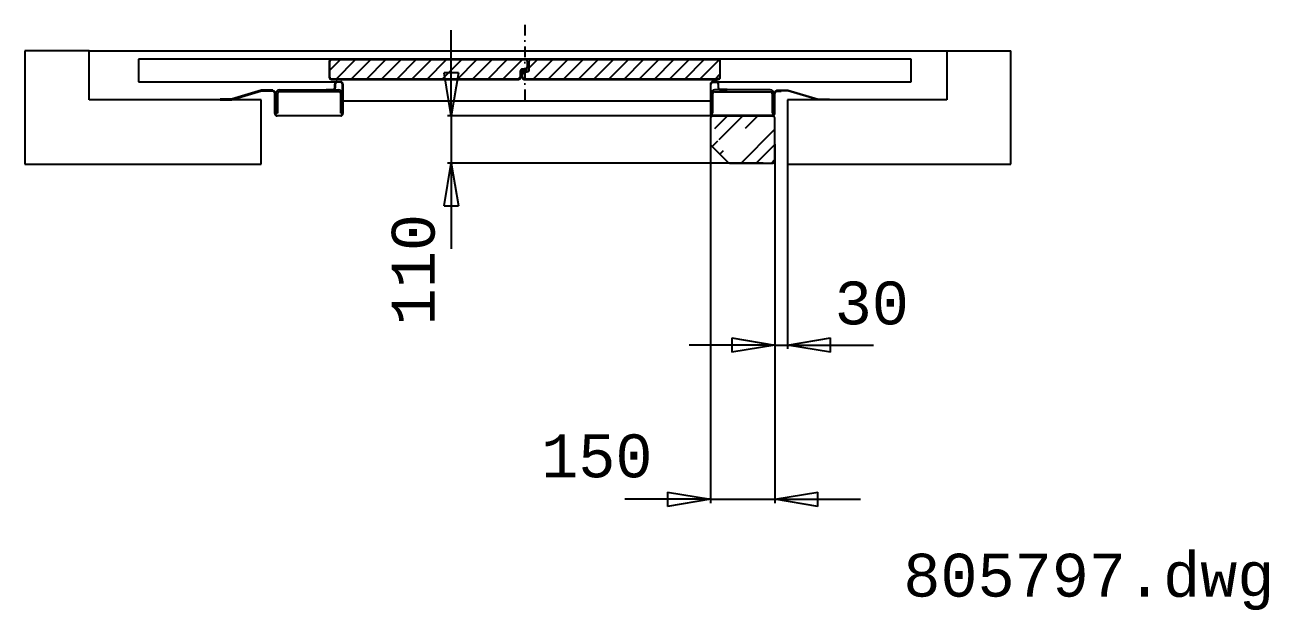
# Model space of a CAD drawing. Extents: x 29716 to 54257, y -8238 to 9896.
# Drawn here: x 38083 to 40985, y -7996 to -6631 of the extents above; entities that cross this region are included whole.
import ezdxf

# ---------------------------------------------------------------- set-up
doc = ezdxf.new("R2010")
doc.units = 0
doc.header["$LTSCALE"] = 50
doc.header["$MEASUREMENT"] = 0
doc.linetypes.add('DASHDOT', pattern=[1, 0.5, -0.25, 0, -0.25])
doc.layers.get('0').update_dxf_attribs({"linetype": 'CONTINUOUS'})
doc.layers.get('Defpoints').update_dxf_attribs({"linetype": 'CONTINUOUS'})
for name, color, linetype in [('CONT_35', 250, 'CONTINUOUS'), ('CONT_70', 5, 'CONTINUOUS'), ('DASHD_35', 40, 'DASHDOT'), ('DIM', 7, 'CONTINUOUS'), ('HATCH_35', 6, 'CONTINUOUS'), ('TEXT_50', 7, 'CONTINUOUS')]:
    doc.layers.add(name, color=color, linetype=linetype)
doc.styles.get("Standard").update_dxf_attribs({"font": 'monotxt'})
doc.dimstyles.get("Standard").update_dxf_attribs({"dimscale": 50, "dimtxt": 2, "dimasz": 2, "dimexe": 0.18, "dimexo": 0, "dimgap": 0.5, "dimtad": 1, "dimdec": 0, "dimrnd": 1, "dimzin": 0, "dimdsep": 46, "dimtxsty": 'Standard', "dimblk": 'CLOSED', "dimcen": 0.09, "dimadec": 0, "dimazin": 0, "dimtfac": 1, "dimtdec": 0, "dimtmove": 2, "dimatfit": 0, "dimldrblk": 'CLOSED', "dimfxl": 1, "dimtolj": 1, "dimtzin": 0, "dimarcsym": 0})
pattern_1 = [(45, (31654.65068595329, -86778.96476447082), (-17.67766952966369, 17.67766952966369), [])]

# ---------------------------------------------------------------- blocks, each defined once
blk = doc.blocks.new('_Closed')
at = {"color": 0, "linetype": 'Continuous', "lineweight": -2}
for p, q in [((-1, 0.1666666666666667), (0, 0)), ((-1, 0.1666666666666667), (-1, -0.1666666666666667)), ((0, 0), (-1, -0.1666666666666667)), ((0, 0), (-1, 0))]:
    blk.add_line(p, q, dxfattribs=at)
blk = doc.blocks.new('*D188')
at = {"layer": 'Defpoints', "color": 0, "transparency": 16777216}
for p in [(39681.78523893777, -6886.756618359592), (39831.82873893778, -6909.894852859725), (39831.82873893778, -7737.232223312545)]:
    blk.add_point(p, dxfattribs=at)
at = {"layer": 'DIM', "color": 0, "lineweight": -2, "transparency": 16777216}
for p, q in [((39681.78523893777, -6886.756618359592), (39681.78523893777, -7746.232223312545)), ((39831.82873893778, -6909.894852859725), (39831.82873893778, -7746.232223312545)), ((39581.78523893777, -7737.232223312545), (39481.78523893777, -7737.232223312545)), ((39681.78523893777, -7737.232223312545), (39831.82873893778, -7737.232223312545)), ((39931.82873893778, -7737.232223312545), (40031.82873893778, -7737.232223312545))]:
    blk.add_line(p, q, dxfattribs=at)
at = {"layer": 'DIM', "color": 0, "lineweight": -2, "transparency": 16777216, "xscale": 100, "yscale": 100, "zscale": 100}
blk.add_blockref('_Closed', (39681.78523893777, -7737.232223312545), dxfattribs=at)
at = {"layer": 'DIM', "color": 0, "lineweight": -2, "transparency": 16777216, "xscale": 100, "yscale": 100, "zscale": 100, "rotation": 180}
blk.add_blockref('_Closed', (39831.82873893778, -7737.232223312545), dxfattribs=at)
at = {"layer": 'DIM', "color": 0, "transparency": 16777216, "insert": (39416.74066031526, -7636.834627623073), "char_height": 100, "attachment_point": 5}
blk.add_mtext('\\A1;150', dxfattribs=at)
blk = doc.blocks.new('*D189')
at = {"layer": 'Defpoints', "color": 0, "transparency": 16777216}
for p in [(39831.82873893778, -6909.502545559371), (39861.63743893801, -6913.969418959809), (39861.63743893801, -7377.772101804381)]:
    blk.add_point(p, dxfattribs=at)
at = {"layer": 'DIM', "color": 0, "lineweight": -2, "transparency": 16777216}
for p, q in [((39831.82873893778, -6909.502545559371), (39831.82873893778, -7386.772101804381)), ((39861.63743893801, -6913.969418959809), (39861.63743893801, -7386.772101804381)), ((39731.82873893778, -7377.772101804381), (39631.82873893778, -7377.772101804381)), ((39831.82873893778, -7377.772101804381), (39861.63743893801, -7377.772101804381)), ((39961.63743893801, -7377.772101804381), (40061.63743893801, -7377.772101804381))]:
    blk.add_line(p, q, dxfattribs=at)
at = {"layer": 'DIM', "color": 0, "lineweight": -2, "transparency": 16777216, "xscale": 100, "yscale": 100, "zscale": 100}
blk.add_blockref('_Closed', (39831.82873893778, -7377.772101804381), dxfattribs=at)
at = {"layer": 'DIM', "color": 0, "lineweight": -2, "transparency": 16777216, "xscale": 100, "yscale": 100, "zscale": 100, "rotation": 180}
blk.add_blockref('_Closed', (39861.63743893801, -7377.772101804381), dxfattribs=at)
at = {"layer": 'DIM', "color": 0, "transparency": 16777216, "insert": (40058.07242933227, -7280.388708999686), "char_height": 100, "attachment_point": 5}
blk.add_mtext('\\A1;30', dxfattribs=at)
blk = doc.blocks.new('*D190')
at = {"layer": 'Defpoints', "color": 0, "transparency": 16777216}
for p in [(39763.58661244137, -6843.549800858542), (39077.20834931113, -6953.57880085794), (39804.8443584413, -6953.57880085794)]:
    blk.add_point(p, dxfattribs=at)
at = {"layer": 'DIM', "color": 0, "lineweight": -2, "transparency": 16777216}
for p, q in [((39077.20834931113, -6743.549800858542), (39077.20834931113, -6643.549800858542)), ((39763.58661244137, -6843.549800858542), (39068.20834931113, -6843.549800858542)), ((39077.20834931113, -6843.549800858542), (39077.20834931113, -6953.57880085794)), ((39804.8443584413, -6953.57880085794), (39068.20834931113, -6953.57880085794)), ((39077.20834931113, -7053.57880085794), (39077.20834931113, -7153.57880085794))]:
    blk.add_line(p, q, dxfattribs=at)
at = {"layer": 'DIM', "color": 0, "lineweight": -2, "transparency": 16777216, "xscale": 100, "yscale": 100, "zscale": 100}
for p, rotation in [((39077.20834931113, -6843.549800858542), 270), ((39077.20834931113, -6953.57880085794), 90)]:
    blk.add_blockref('_Closed', p, dxfattribs=dict(at, rotation=rotation))
at = {"layer": 'DIM', "color": 0, "transparency": 16777216, "insert": (38989.18614412471, -7201.97060941298), "char_height": 100, "attachment_point": 5, "rotation": 90}
blk.add_mtext('\\A1;110', dxfattribs=at)

msp = doc.modelspace()

# ---------------------------------------------------------------- hatches: boundary and pattern name
at = {"layer": 'HATCH_35'}
h = msp.add_hatch(dxfattribs=at)
h.set_pattern_fill('ANSI31', color=256, scale=200, style=0)
h.set_pattern_definition(pattern_1)
edge = h.paths.add_edge_path()
edge.add_line((39233.82517894102, -6757.6663108582), (38798.04598893434, -6757.6663108582))
edge.add_arc((38798.04598893438, -6753.425150858253), 4.241159999981075, 180, 270, ccw=False)
edge.add_line((38793.80482893439, -6753.425150858253), (38793.80482893453, -6716.3150008589))
edge.add_arc((38798.04598893434, -6716.3150008589), 4.241159999838836, 90, 180, ccw=False)
edge.add_line((38798.04598893434, -6712.073840858953), (39249.72952894105, -6712.073840858953))
edge.add_arc((39249.72952894105, -6716.3150008589), 4.241159999999758, 0, 90, ccw=False)
edge.add_line((39253.97068894104, -6716.3150008589), (39253.97068894104, -6730.098770858182))
edge.add_arc((39249.72952894105, -6730.098770858182), 4.241159999996745, -90, 0, ccw=False)
edge.add_line((39249.72952894105, -6734.339930858128), (39243.36778894103, -6734.339930858128))
edge.add_arc((39243.36778894103, -6739.641380858244), 5.301449999998192, 90, 180)
edge.add_line((39238.06633894101, -6739.641380858244), (39238.06633894101, -6753.425150858253))
edge.add_arc((39233.82517894102, -6753.425150858253), 4.241159999999156, -90, 0, ccw=False)
h = msp.add_hatch(dxfattribs=at)
h.set_pattern_fill('ANSI31', color=256, scale=200, style=0)
h.set_pattern_definition(pattern_1)
edge = h.paths.add_edge_path()
edge.add_line((39699.29248894119, -6757.6663108582), (39247.60894894103, -6757.6663108582))
edge.add_arc((39247.60894894103, -6753.425150858253), 4.241159999999758, 180, 270, ccw=False)
edge.add_line((39243.36778894103, -6753.425150858253), (39243.36778894103, -6744.942830858359))
edge.add_arc((39247.60894894103, -6744.942830858359), 4.241160000000361, 90, 180, ccw=False)
edge.add_line((39247.60894894103, -6740.701670858412), (39253.54657294102, -6740.701670858412))
edge.add_arc((39253.54657294102, -6734.97610485823), 5.72556599999901, 270, 360)
edge.add_line((39259.27213894101, -6734.97610485823), (39259.27213894101, -6716.3150008589))
edge.add_arc((39263.51329894101, -6716.3150008589), 4.241159999999758, 90, 180, ccw=False)
edge.add_line((39263.51329894101, -6712.073840858953), (39699.29248894119, -6712.073840858953))
edge.add_arc((39699.29248894119, -6716.3150008589), 4.241159999998553, 0, 90, ccw=False)
edge.add_line((39703.53364894118, -6716.3150008589), (39703.53364894118, -6753.425150858253))
edge.add_arc((39699.29248894119, -6753.425150858253), 4.241159999998553, -90, 0, ccw=False)
h = msp.add_hatch(dxfattribs=at)
h.set_pattern_fill('ANSI31', color=256, scale=200, style=0)
h.set_pattern_definition([(45, (31663.65068595329, -86778.96476447082), (-17.67766952966369, 17.67766952966369), [])])
edge = h.paths.add_edge_path()
edge.add_arc((39827.58757893772, -6847.790960860162), 4.241159999999758, 0, 90)
edge.add_line((39831.82873893775, -6949.337640858212), (39831.82873893775, -6847.790960860162))
edge.add_arc((39827.58757893772, -6949.337640858212), 4.241159999999758, 270, 360)
edge.add_line((39725.95358492994, -6953.578800858159), (39827.58757893771, -6953.578800858159))
edge.add_arc((39686.02639893773, -6909.410454865647), 4.241159999999758, 180, 225.0000000002211)
edge.add_line((39683.02744594165, -6912.409407861778), (39722.95463193381, -6952.336593854343))
edge.add_line((39681.78523893774, -6847.790960857979), (39681.78523893774, -6909.410454865647))
edge.add_arc((39686.02639893773, -6847.790960857979), 4.241159999999758, 90, 180)
edge.add_line((39687.08668893776, -6843.549800856577), (39827.58757893785, -6843.549800860215))

# ---------------------------------------------------------------- linework, layer by layer
at = {"layer": 'CONT_35'}
for p, q in [((38232.70573894132, -6691.928330859388), (40232.70573894132, -6691.928330859388)), ((40149.91573894391, -6711.013550858785), (38347.42273893817, -6711.013550858785)), ((38347.42273893817, -6711.013550858785), (38347.42273893817, -6764.028050858484)), ((38792.74453893449, -6716.3150008589), (38792.74453893436, -6753.425150858253)), ((38793.80482893439, -6753.425150858253), (38793.80482893453, -6716.3150008589)), ((39249.72952894105, -6711.013550858785), (38798.04598893438, -6711.013550858785)), ((38798.04598893434, -6712.073840858953), (39249.72952894105, -6712.073840858953)), ((39253.97068894104, -6716.3150008589), (39253.97068894104, -6730.098770858182)), ((39255.03097894102, -6730.098770858182), (39255.03097894102, -6716.3150008589)), ((39258.21184894103, -6716.3150008589), (39258.21184894103, -6734.97610485823)), ((39259.27213894101, -6734.97610485823), (39259.27213894101, -6716.3150008589)), ((39699.29248894119, -6711.013550858785), (39263.51329894101, -6711.013550858785)), ((39263.51329894101, -6712.073840858953), (39699.29248894119, -6712.073840858953)), ((39703.53364894118, -6716.3150008589), (39703.53364894118, -6753.425150858253)), ((39704.59393894121, -6753.425150858253), (39704.59393894121, -6716.3150008589)), ((40149.91573894391, -6764.028050858484), (40149.91573894391, -6711.013550858785)), ((39233.82517894102, -6757.6663108582), (38798.04598893434, -6757.6663108582)), ((38798.04598893438, -6758.726600858368), (39233.82517894102, -6758.726600858368)), ((39238.06633894101, -6739.641380858244), (39238.06633894101, -6753.425150858253)), ((39239.12662894104, -6753.425150858253), (39239.12662894104, -6739.641380858244)), ((39242.30749894105, -6744.942830858359), (39242.30749894105, -6753.425150858253)), ((39249.72952894105, -6734.339930858128), (39243.36778894103, -6734.339930858128)), ((39243.36778894103, -6735.400220858297), (39249.72952894105, -6735.400220858297)), ((39243.36778894103, -6753.425150858253), (39243.36778894103, -6744.942830858359)), ((39253.54657294102, -6739.641380858244), (39247.60894894103, -6739.641380858244)), ((39247.60894894103, -6740.701670858412), (39253.54657294102, -6740.701670858412)), ((39699.29248894119, -6757.6663108582), (39247.60894894103, -6757.6663108582)), ((39247.60894894103, -6758.726600858368), (39699.29248894119, -6758.726600858368)), ((38347.42273893817, -6764.028050858484), (38819.25178893789, -6764.028050858484)), ((38634.76132893807, -6783.643415858693), (38564.62973745484, -6804.849215858427)), ((38564.62973745484, -6806.43965085868), (38634.76132893807, -6785.233850858946)), ((38661.2685789381, -6783.643415858693), (38634.76132893807, -6783.643415858693)), ((38634.76132893807, -6785.233850858946), (38661.2685789381, -6785.233850858946)), ((38650.66567893809, -6786.294140858387), (38650.66567893809, -6785.233850862583)), ((38650.66567893809, -6785.233850862583), (38661.26857893678, -6785.233850860401)), ((38661.26857893806, -6786.294140858387), (38650.66567893809, -6786.294140858387)), ((38661.2685789381, -6785.233850858946), (38661.2685789381, -6783.643415858693)), ((38665.50973893796, -6838.2483508601), (38665.5097389381, -6790.535300859061)), ((38666.57002893808, -6790.535300859789), (38666.57002893795, -6838.2483508601)), ((38676.11263894051, -6783.113270856426), (38815.01062893845, -6783.113270855698)), ((38815.01062893867, -6787.354430855645), (38676.11263894032, -6787.354430855645)), ((38785.32250894095, -6783.113270855698), (38785.3225089395, -6782.052980855529)), ((38785.3225089395, -6782.052980855529), (38801.22685893921, -6782.052980855529)), ((38801.22685893894, -6783.113270855698), (38785.32250894095, -6783.113270855698)), ((38805.46801893898, -6777.811820855582), (38805.46801893847, -6769.329500856416)), ((38806.52830893842, -6769.329500856416), (38806.52830893892, -6777.811820855582)), ((38810.7694689385, -6764.028050856301), (38819.25178893789, -6764.028050856301)), ((38819.25178893789, -6765.088340855742), (38810.76946893818, -6765.088340855742)), ((38823.49294893788, -6838.248350856462), (38823.49294893793, -6769.329500856416)), ((38824.55323893792, -6769.329500856416), (38824.55323893787, -6838.248350855734)), ((39681.78523893779, -6769.329500856416), (39681.78523893779, -6838.248350856462)), ((39682.84552893777, -6838.248350856462), (39682.84552893777, -6769.329500856416)), ((39687.08668893776, -6764.028050858484), (40149.91573894391, -6764.028050858484)), ((39695.56900893721, -6764.028050856301), (39687.08668893776, -6764.028050856301)), ((39687.08668893776, -6765.08834085647), (39695.56900893753, -6765.08834085647)), ((39821.2258389352, -6783.113270856426), (39691.32784893722, -6783.113270855698)), ((39691.32784893698, -6787.354430855645), (39821.22583893538, -6787.354430855645)), ((39699.81016893724, -6769.329500856416), (39699.81016893675, -6777.811820855582)), ((39700.87045893668, -6777.811820855582), (39700.87045893718, -6769.329500856416)), ((39721.0159689362, -6782.052980855529), (39705.11161893645, -6782.052980855529)), ((39705.11161893677, -6783.113270855698), (39721.01596893475, -6783.113270855698)), ((39721.01596893475, -6783.113270855698), (39721.0159689362, -6782.052980855529)), ((39830.76844893763, -6790.535300860516), (39830.76844893772, -6838.2483508601)), ((39831.82873893771, -6838.2483508601), (39831.82873893761, -6790.535300859061)), ((39836.06989893761, -6783.643415858693), (39862.57714893759, -6783.643415858693)), ((39836.06989893761, -6785.233850858946), (39836.06989893761, -6783.643415858693)), ((39862.57714893759, -6785.233850858946), (39836.06989893761, -6785.233850858946)), ((39846.67279893761, -6785.233850862583), (39836.06989893893, -6785.233850860401)), ((39836.06989893761, -6786.294140859114), (39846.67279893761, -6786.294140859114)), ((39846.67279893761, -6786.294140859114), (39846.67279893761, -6785.233850862583)), ((39862.57714893759, -6783.643415858693), (39932.70874042083, -6804.849215858427)), ((39932.70874042083, -6806.43965085868), (39862.57714893759, -6785.233850858946)), ((38564.62973745484, -6804.849215858427), (38538.12449291795, -6804.849215858427)), ((38538.12449291795, -6806.43965085868), (38538.12449291795, -6804.849215858427)), ((38538.12449291795, -6806.43965085868), (38564.62973745484, -6806.43965085868)), ((38667.63031894193, -6837.188060855566), (38667.63031894102, -6791.595590855592)), ((38671.87147894051, -6791.595590855592), (38671.87147894251, -6837.188060855566)), ((38819.25178894072, -6837.188060855566), (38819.25178893871, -6791.595590854864)), ((38823.49294893885, -6791.595590855592), (38823.49294894071, -6837.188060855566)), ((39681.78523893779, -6809.090375858374), (38824.55323893773, -6809.090375858374)), ((39682.84552893682, -6791.595590855592), (39682.84552893496, -6837.188060855566)), ((39687.08668893495, -6837.188060855566), (39687.08668893699, -6791.595590855592)), ((39825.4669989352, -6791.595590855592), (39825.46699893315, -6837.188060855566)), ((39829.70815893373, -6837.188060855566), (39829.70815893464, -6791.595590856319)), ((39932.70874042083, -6804.849215858427), (39959.21398495771, -6804.849215858427)), ((39959.21398495771, -6806.43965085868), (39932.70874042083, -6806.43965085868)), ((39959.21398495771, -6806.43965085868), (39959.21398495771, -6804.849215858427)), ((38671.87147894251, -6837.188060855566), (38667.63031894193, -6837.188060855566)), ((38670.81118893807, -6842.489510860047), (38819.25178893798, -6842.489510856409)), ((38819.25178893789, -6843.549800856577), (38670.81118893807, -6843.549800860215)), ((38823.49294894071, -6837.188060855566), (38819.25178894072, -6837.188060855566)), ((39681.78523893774, -6847.790960857979), (39681.78523893774, -6909.410454865647)), ((39682.84552893496, -6837.188060855566), (39687.08668893495, -6837.188060855566)), ((39686.02639893773, -6843.549800858033), (39827.5875789378, -6843.549800860215)), ((39826.52728893759, -6842.489510860047), (39687.08668893768, -6842.489510856409)), ((39687.08668893776, -6843.549800856577), (39827.58757893785, -6843.549800860215)), ((39825.46699893315, -6837.188060855566), (39829.70815893373, -6837.188060855566)), ((39831.82873893775, -6949.337640858212), (39831.82873893775, -6847.790960860162)), ((39683.02744594165, -6912.409407861778), (39722.9546319338, -6952.336593854343)), ((39725.95358492994, -6953.578800858159), (39827.58757893772, -6953.578800858159))]:
    msp.add_line(p, q, dxfattribs=at)
for centre, radius, start, end in [((38798.04598893438, -6716.3150008589), 5.301449999868008, 90, 180), ((38798.04598893434, -6716.3150008589), 4.241159999838836, 90, 180), ((39249.72952894105, -6716.3150008589), 5.301449999999397, 0, 90), ((39249.72952894105, -6716.3150008589), 4.241159999999758, 0, 90), ((39249.72952894105, -6730.098770858182), 4.241159999996745, 270, 0), ((39249.72952894105, -6730.098770858182), 5.301449999988548, 270, 0), ((39263.51329894101, -6716.3150008589), 5.301449999999999, 90, 180), ((39263.51329894101, -6716.3150008589), 4.241159999999758, 90, 180), ((39699.29248894119, -6716.3150008589), 5.301450000003615, 0, 90), ((39699.29248894119, -6716.3150008589), 4.241159999998553, 0, 90), ((38798.04598893438, -6753.425150858253), 5.301450000008438, 180, 270), ((38798.04598893438, -6753.425150858253), 4.241159999981075, 180, 270), ((39233.82517894102, -6753.425150858253), 4.241159999999156, 270, 0), ((39233.82517894102, -6753.425150858253), 5.301449999999397, 270, 0), ((39243.36778894103, -6739.641380858244), 5.301449999998192, 90, 180), ((39243.36778894103, -6739.641380858244), 4.241159999999156, 90, 180), ((39247.60894894103, -6744.942830858359), 5.301449999999397, 90, 180), ((39247.60894894103, -6753.425150858253), 5.301450000000601, 180, 270), ((39247.60894894103, -6744.942830858359), 4.241160000000361, 90, 180), ((39247.60894894103, -6753.425150858253), 4.241159999999758, 180, 270), ((39253.54657294102, -6734.97610485823), 5.72556599999901, 270, 0), ((39253.54657294102, -6734.97610485823), 4.66527599999877, 270, 0), ((39699.29248894119, -6753.425150858253), 4.241159999998553, 270, 0), ((39699.29248894119, -6753.425150858253), 5.301450000010847, 270, 0), ((38661.2685789381, -6790.535300859789), 5.301449999986136, 0, 90.00000001417398), ((38661.26857893806, -6790.535300859061), 4.241159999999758, 0, 90), ((38676.11263894055, -6791.595590855592), 8.482319999507107, 90.00000000041689, 180), ((38676.11263894032, -6791.595590855592), 4.241159999814126, 90, 180), ((38801.22685893889, -6777.811820855582), 5.301450000034957, 270.0000000004169, 0), ((38801.22685893921, -6777.811820855582), 4.241159999752047, 270, 0), ((38810.7694689385, -6769.329500856416), 5.301449999998794, 90, 180), ((38810.76946893818, -6769.329500855689), 4.241159999753854, 90, 180), ((38815.01062893849, -6791.595590855592), 8.482320000347277, 0, 90.00000000041689), ((38815.01062893872, -6791.595590855592), 4.241159999988307, 0, 90), ((38819.25178893789, -6769.329500856416), 5.301450000000601, 0, 90), ((38819.25178893789, -6769.329500856416), 4.241159999999758, 0, 90), ((39687.08668893776, -6769.329500856416), 5.301449999999999, 90, 180), ((39687.08668893776, -6769.329500856416), 4.241160000000963, 90, 180), ((39691.32784893717, -6791.595590855592), 8.482320000347277, 89.99999999958312, 180), ((39691.32784893698, -6791.595590855592), 4.241159999990115, 90, 180), ((39695.56900893721, -6769.329500856416), 5.301449999999999, 0, 90), ((39695.56900893753, -6769.329500855689), 4.241159999753854, 0, 90), ((39705.11161893682, -6777.811820855582), 5.301450000033751, 180, 269.9999999995831), ((39705.11161893645, -6777.81182085631), 4.241159999753854, 180, 270), ((39821.22583893516, -6791.595590855592), 8.482319999507709, 0, 89.99999999958312), ((39821.22583893534, -6791.595590855592), 4.24115999981292, 0, 90), ((39836.06989893761, -6790.535300860516), 5.301449999987945, 89.99999998582602, 180), ((39836.06989893761, -6790.535300859061), 4.241159999998553, 90, 180), ((38670.81118893794, -6838.2483508601), 5.301449999988548, 180, 270.0000000012506), ((38670.81118893794, -6838.2483508601), 4.24116000000217, 180, 270.0000000012506), ((38819.25178893789, -6838.248350856462), 4.241160000000963, 270.0000000012506, 0), ((38819.25178893776, -6838.248350855734), 5.301450000131389, 270.0000000012506, 0), ((39687.0866889379, -6838.248350856462), 5.301450000130183, 180, 269.9999999983324), ((39686.02639893773, -6847.790960857979), 4.241159999999758, 90, 180), ((39687.08668893776, -6838.248350856462), 4.241160000000963, 180, 269.9999999983324), ((39826.52728893772, -6838.2483508601), 4.24116000000217, 269.9999999983324, 0), ((39826.52728893772, -6838.2483508601), 5.301449999987945, 269.9999999983324, 0), ((39827.58757893772, -6847.790960860162), 4.241159999999758, 0, 90), ((39686.02639893773, -6909.410454865647), 4.241159999999758, 180, 225.0000000002211), ((39827.58757893772, -6949.337640858212), 4.241159999999758, 270, 0)]:
    msp.add_arc(centre, radius, start, end, dxfattribs=at)
at = {"layer": 'CONT_70'}
for p, q in [((38082.70573894124, -6691.928330859388), (38082.70573894124, -6956.497650859659)), ((38232.70573894132, -6691.928330859388), (38082.70573894124, -6691.928330859388)), ((38232.70573894132, -6806.439650859407), (38232.70573894132, -6691.928330859388)), ((40232.70573894132, -6691.928330859388), (40232.70573894132, -6806.439650859407)), ((40232.70573894132, -6691.928330859388), (40382.70573894124, -6691.928330859388)), ((40382.70573894124, -6956.497650859659), (40382.70573894124, -6691.928330859388)), ((38633.70103893822, -6806.439650859407), (38232.70573894132, -6806.439650859407)), ((38633.70103893767, -6956.497650859659), (38633.70103893822, -6806.439650859407)), ((40232.70573894132, -6806.439650859407), (39861.63743893699, -6806.439650859407)), ((39861.63743893699, -6806.439650859407), (39861.63743893822, -6956.497650859659)), ((38082.70573894124, -6956.497650859659), (38633.70103893767, -6956.497650859659)), ((39861.63743893822, -6956.497650859659), (40382.70573894124, -6956.497650859659)), ((40382.32149657097, -6956.497650859659), (40382.70573894124, -6955.832123551794))]:
    msp.add_line(p, q, dxfattribs=at)
at = {"layer": 'DASHD_35', "linetype": 'DASHDOT'}
msp.add_line((39248.66923893779, -6631.491800859236), (39248.66923893779, -6809.090375858374), dxfattribs=at)

# ---------------------------------------------------------------- texts
at = {"layer": 'TEXT_50', "insert": (40131.57994729328, -7864.160498631475), "char_height": 100, "width": 2143.84, "attachment_point": 1}
msp.add_mtext('805797.dwg', dxfattribs=at)

# ---------------------------------------------------------------- dimensions: what is measured, and where the dimension line sits
at = {"layer": 'DIM'}
dim = msp.add_linear_dim(base=(39077.20834931113, -6953.57880085794), p1=(39763.58661244137, -6843.549800858542), p2=(39804.8443584413, -6953.57880085794), angle=90, dimstyle='Standard', dxfattribs=at)
dim.commit()
dim.dimension.update_dxf_attribs({"geometry": '*D190', "text_midpoint": (38989.18614412471, -7201.97060941298), "dimtype": 160})
for base, p1, p2, picture, middle in [((39831.82873893778, -7737.232223312545), (39681.78523893777, -6886.756618359592), (39831.82873893778, -6909.894852859725), '*D188', (39416.74066031526, -7636.834627623073)), ((39861.63743893801, -7377.772101804381), (39831.82873893778, -6909.502545559371), (39861.63743893801, -6913.969418959809), '*D189', (40058.07242933227, -7280.388708999686))]:
    dim = msp.add_linear_dim(base=base, p1=p1, p2=p2, dimstyle='Standard', dxfattribs=at)
    dim.commit()
    dim.dimension.update_dxf_attribs({"geometry": picture, "text_midpoint": middle, "dimtype": 160})

doc.saveas('drawing.dxf')
